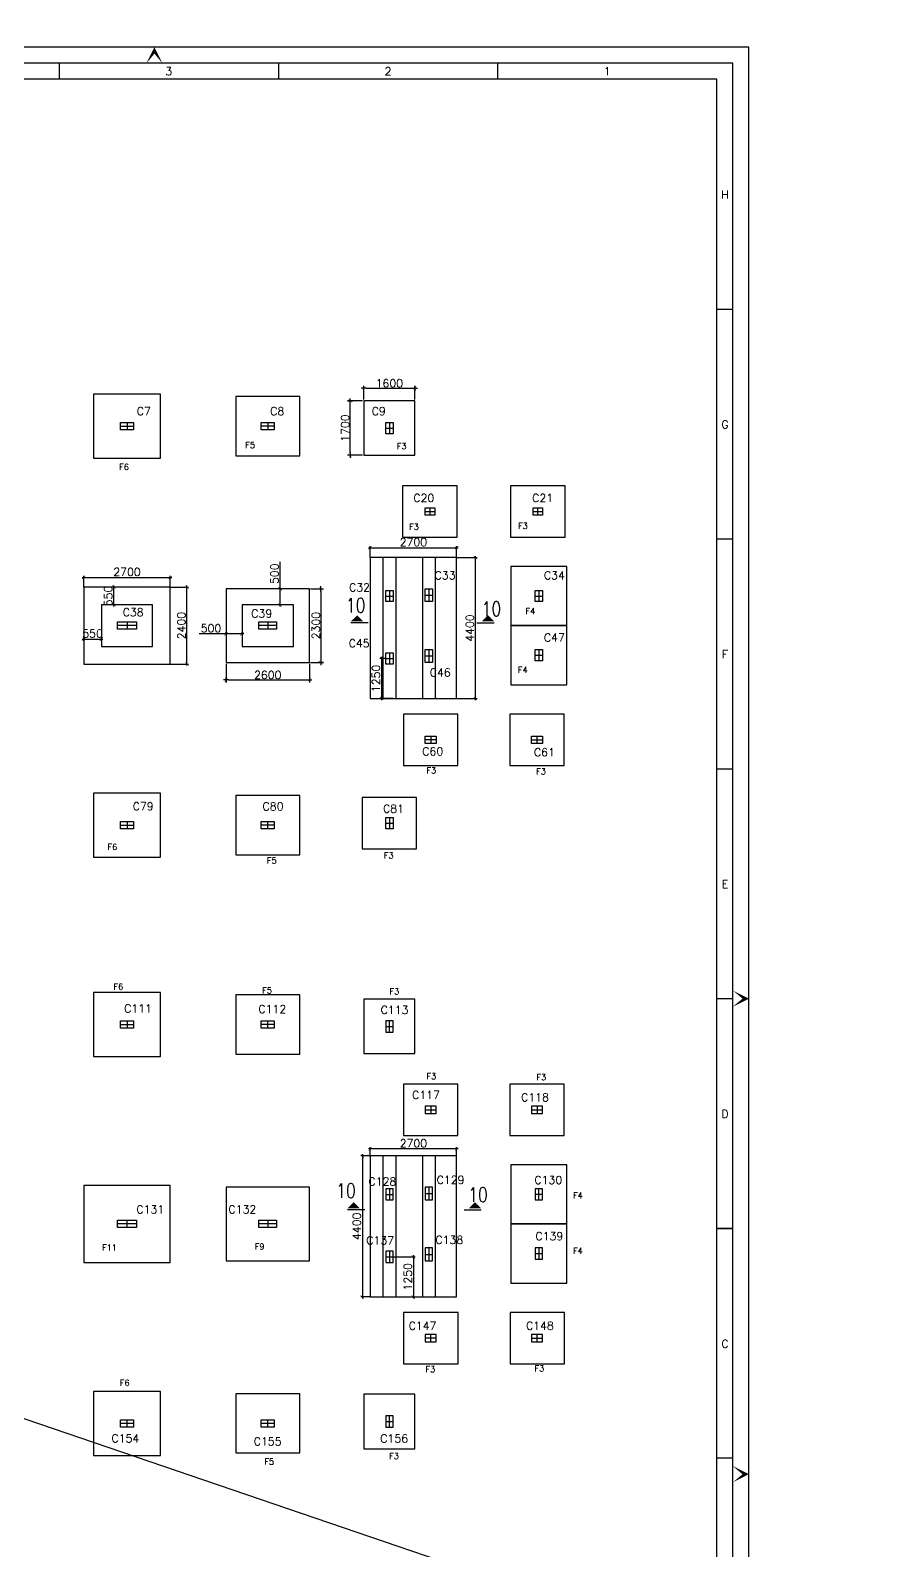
# Model space of a CAD drawing. Extents: x -135417 to 231627, y -456934 to -124458.
# Drawn here: x 63851 to 89954, y -383897 to -336409 of the extents above; entities that cross this region are included whole.
import ezdxf
from ezdxf.enums import TextEntityAlignment as Align

# ---------------------------------------------------------------- set-up
doc = ezdxf.new("R2010")
doc.units = 0
doc.header["$LTSCALE"] = 1000
doc.header["$MEASUREMENT"] = 0
doc.layers.get('0').update_dxf_attribs({"linetype": 'CONTINUOUS'})
doc.layers.get('DEFPOINTS').update_dxf_attribs({"linetype": 'CONTINUOUS'})
for name, color, linetype in [('BEAM', 4, 'CONTINUOUS'), ('COLU-1', 3, 'CONTINUOUS'), ('CON', 2, 'CONTINUOUS'), ('DIM', 9, 'CONTINUOUS'), ('ECPL', 5, 'CONTINUOUS'), ('FOOT', 4, 'CONTINUOUS'), ('PNA', 5, 'CONTINUOUS'), ('SECT', 6, 'CONTINUOUS'), ('TXT1', 2, 'CONTINUOUS')]:
    doc.layers.add(name, color=color, linetype=linetype)
doc.styles.add('ROMAND', font='romand.shx')
doc.styles.add('ROMANS', font='r.shx', dxfattribs={"height": 250})
doc.dimstyles.new('INT', dxfattribs={"dimtxt": 200, "dimasz": 80, "dimexe": 80, "dimexo": 40, "dimgap": 30, "dimtad": 1, "dimdec": 0, "dimzin": 0, "dimtxsty": 'ROMANS', "dimblk": 'DIMTICK', "dimblk1": 'DIMTICK', "dimblk2": 'DIMTICK', "dimsah": 1, "dimcen": -0.25, "dimclrd": 7, "dimclre": 7, "dimclrt": 4, "dimazin": 3, "dimtfac": 1, "dimtdec": 0, "dimtix": 1, "dimtofl": 0, "dimtmove": 0, "dimatfit": 3, "dimtolj": 1, "dimtzin": 0})
doc.dimstyles.new('NEW', dxfattribs={"dimtxt": 250, "dimasz": 100, "dimexe": 50, "dimexo": 0.03, "dimgap": 50, "dimtad": 1, "dimdec": 0, "dimrnd": 1e-05, "dimzin": 0, "dimtxsty": 'ROMANS', "dimblk": 'ARCHTICK', "dimblk1": 'ARCHTICK', "dimblk2": 'ARCHTICK', "dimsah": 1, "dimcen": 0, "dimdle": 50, "dimclrd": 7, "dimclre": 7, "dimclrt": 4, "dimazin": 3, "dimtfac": 1, "dimtdec": 0, "dimtofl": 0, "dimtmove": 0, "dimatfit": 3, "dimtolj": 1, "dimtzin": 0})

# ---------------------------------------------------------------- blocks, each defined once
blk = doc.blocks.new('FOLDER')
at = {"layer": 'PNA'}
for points in [[(-1250, 2500), (0, 0), (0, 1000)], [(1250, 2500), (0, 0), (0, 1000)]]:
    blk.add_solid(points, dxfattribs=at)
blk = doc.blocks.new('AMHSNA1')
at = {"flags": 128}
blk.add_lwpolyline([(-1016.57, 212.91), (-175.1, 212.91), (-175.1, 807.25), (-1016.57, 807.25)], close=True, dxfattribs=at)
at = {"layer": 'ECPL'}
for p, q in [((-390.47, 802.25), (-390.47, 797.25)), ((-322.01, 802.25), (-322.01, 797.25)), ((-253.56, 802.25), (-253.56, 797.25)), ((-185.1, 725.45), (-180.1, 725.45)), ((-185.1, 653.66), (-180.1, 653.66)), ((-185.1, 581.87), (-180.1, 581.87)), ((-185.1, 510.08), (-180.1, 510.08)), ((-185.1, 438.29), (-180.1, 438.29)), ((-180.1, 438.29), (-185.1, 438.29)), ((-180.1, 366.5), (-185.1, 366.5))]:
    blk.add_line(p, q, dxfattribs=at)
at = {"layer": 'ECPL', "color": 1}
for points in [[(-1011.57, 217.92), (-180.1, 217.92), (-180.1, 802.25), (-1011.57, 802.25)], [(-1006.57, 222.92), (-185.1, 222.92), (-185.1, 797.25), (-1006.57, 797.25)]]:
    blk.add_lwpolyline(points, close=True, dxfattribs=at)
at = {"layer": 'ECPL', "yscale": 0.002001131732215182, "zscale": 0.002001131732215182}
for p, xscale, rotation in [((-360.7, 807.25), -0.002001131732215182, 180), ((-175.1, 510.08), 0.002001131732215182, 90), ((-175.1, 361.5), -0.002001131732215182, 90)]:
    blk.add_blockref('FOLDER', p, dxfattribs=dict(at, xscale=xscale, rotation=rotation))
at = {"layer": 'ECPL', "style": 'ROMANS'}
for s, p in [('3', (-356.25, 799.75)), ('2', (-287.79, 799.75)), ('1', (-219.34, 799.75)), ('H', (-182.6, 761.22)), ('G', (-182.6, 689.43)), ('F', (-182.6, 617.64)), ('E', (-182.6, 545.85)), ('D', (-182.6, 474.06)), ('C', (-182.6, 402.27))]:
    blk.add_text(s, height=2.5, dxfattribs=at).set_placement(p, align=Align.MIDDLE)
blk = doc.blocks.new('DIMTICK')
for p, q in [((-1, 0), (1, 0)), ((0, 1), (0, -1))]:
    blk.add_line(p, q)
at = {"color": 2, "const_width": 0.1}
blk.add_lwpolyline([(0.71, 0.71), (-0.71, -0.71)], dxfattribs=at)
blk = doc.blocks.new('*D196')
at = {"color": 7, "linetype": 'BYBLOCK'}
for p, q in [((72599, -353853), (72999, -353853)), ((72919, -353933), (72919, -356073)), ((72599, -356153), (72999, -356153))]:
    blk.add_line(p, q, dxfattribs=at)
at = {"layer": 'DEFPOINTS', "color": 0, "linetype": 'BYBLOCK'}
for p in [(72559, -353853), (72559, -356153), (72919, -356153)]:
    blk.add_point(p, dxfattribs=at)
at = {"color": 7, "linetype": 'BYBLOCK', "xscale": 80, "yscale": 80, "zscale": 80}
for p, rotation in [((72919, -353853), 90), ((72919, -356153), 270)]:
    blk.add_blockref('DIMTICK', p, dxfattribs=dict(at, rotation=rotation))
at = {"color": 4, "linetype": 'BYBLOCK', "insert": (72764, -355003), "char_height": 250, "attachment_point": 5, "rotation": 90, "style": 'ROMANS'}
blk.add_mtext('\\A1;2300', dxfattribs=at)
blk = doc.blocks.new('*D193')
at = {"color": 7, "linetype": 'BYBLOCK'}
for p, q in [((69959, -356193), (69959, -356780)), ((72559, -356193), (72559, -356780)), ((70039, -356700), (72479, -356700))]:
    blk.add_line(p, q, dxfattribs=at)
at = {"layer": 'DEFPOINTS', "color": 0, "linetype": 'BYBLOCK'}
for p in [(69959, -356153), (72559, -356153), (72559, -356700)]:
    blk.add_point(p, dxfattribs=at)
at = {"color": 7, "linetype": 'BYBLOCK', "xscale": 80, "yscale": 80, "zscale": 80, "rotation": 180}
blk.add_blockref('DIMTICK', (69959, -356700), dxfattribs=at)
at = {"color": 7, "linetype": 'BYBLOCK', "xscale": 80, "yscale": 80, "zscale": 80}
blk.add_blockref('DIMTICK', (72559, -356700), dxfattribs=at)
at = {"color": 4, "linetype": 'BYBLOCK', "insert": (71259, -356545), "char_height": 250, "attachment_point": 5, "style": 'ROMANS'}
blk.add_mtext('\\A1;2600', dxfattribs=at)
blk = doc.blocks.new('*D200')
at = {"color": 7, "linetype": 'BYBLOCK'}
for p, q in [((74256, -347943), (74256, -347509)), ((74336, -347589), (75776, -347589)), ((75856, -347943), (75856, -347509))]:
    blk.add_line(p, q, dxfattribs=at)
at = {"layer": 'DEFPOINTS', "color": 0, "linetype": 'BYBLOCK'}
for p in [(75856, -347589), (74256, -347983), (75856, -347983)]:
    blk.add_point(p, dxfattribs=at)
at = {"color": 7, "linetype": 'BYBLOCK', "xscale": 80, "yscale": 80, "zscale": 80, "rotation": 180}
blk.add_blockref('DIMTICK', (74256, -347589), dxfattribs=at)
at = {"color": 7, "linetype": 'BYBLOCK', "xscale": 80, "yscale": 80, "zscale": 80}
blk.add_blockref('DIMTICK', (75856, -347589), dxfattribs=at)
at = {"color": 4, "linetype": 'BYBLOCK', "insert": (75056, -347434), "char_height": 250, "attachment_point": 5, "style": 'ROMANS'}
blk.add_mtext('\\A1;1600', dxfattribs=at)
blk = doc.blocks.new('*D201')
at = {"color": 7, "linetype": 'BYBLOCK'}
for p, q in [((74216, -347983), (73751, -347983)), ((73831, -349603), (73831, -348063)), ((74216, -349683), (73751, -349683))]:
    blk.add_line(p, q, dxfattribs=at)
at = {"layer": 'DEFPOINTS', "color": 0, "linetype": 'BYBLOCK'}
for p in [(73831, -347983), (74256, -347983), (74256, -349683)]:
    blk.add_point(p, dxfattribs=at)
at = {"color": 7, "linetype": 'BYBLOCK', "xscale": 80, "yscale": 80, "zscale": 80}
for p, rotation in [((73831, -347983), 90), ((73831, -349683), 270)]:
    blk.add_blockref('DIMTICK', p, dxfattribs=dict(at, rotation=rotation))
at = {"color": 4, "linetype": 'BYBLOCK', "insert": (73676, -348833), "char_height": 250, "attachment_point": 5, "rotation": 90, "style": 'ROMANS'}
blk.add_mtext('\\A1;1700', dxfattribs=at)
blk = doc.blocks.new('_ARCHTICK')
at = {"color": 0, "linetype": 'BYBLOCK', "const_width": 0.15}
blk.add_lwpolyline([(-0.5, -0.5), (0.5, 0.5)], dxfattribs=at)
blk = doc.blocks.new('*D112')
at = {"color": 7, "linetype": 'BYBLOCK'}
for p, q in [((74456, -371568), (74165, -371568)), ((74215, -371518), (74215, -376018)), ((74456, -375968), (74165, -375968))]:
    blk.add_line(p, q, dxfattribs=at)
at = {"layer": 'DEFPOINTS', "color": 0, "linetype": 'BYBLOCK'}
for p in [(74456, -371568), (74215, -375968), (74456, -375968)]:
    blk.add_point(p, dxfattribs=at)
at = {"color": 7, "linetype": 'BYBLOCK', "xscale": 100, "yscale": 100, "zscale": 100}
for p, rotation in [((74215, -371568), 90), ((74215, -375968), 270)]:
    blk.add_blockref('_ARCHTICK', p, dxfattribs=dict(at, rotation=rotation))
at = {"color": 4, "linetype": 'BYBLOCK', "insert": (74040, -373768), "char_height": 250, "attachment_point": 5, "rotation": 90, "style": 'ROMANS'}
blk.add_mtext('\\A1;4400', dxfattribs=at)
blk = doc.blocks.new('*D111')
at = {"color": 7, "linetype": 'BYBLOCK'}
for p, q in [((77206, -371349), (74406, -371349)), ((74456, -371568), (74456, -371299)), ((77156, -371568), (77156, -371299))]:
    blk.add_line(p, q, dxfattribs=at)
at = {"layer": 'DEFPOINTS', "color": 0, "linetype": 'BYBLOCK'}
for p in [(74456, -371349), (74456, -371568), (77156, -371568)]:
    blk.add_point(p, dxfattribs=at)
at = {"color": 7, "linetype": 'BYBLOCK', "xscale": 100, "yscale": 100, "zscale": 100, "rotation": 180}
blk.add_blockref('_ARCHTICK', (74456, -371349), dxfattribs=at)
at = {"color": 7, "linetype": 'BYBLOCK', "xscale": 100, "yscale": 100, "zscale": 100}
blk.add_blockref('_ARCHTICK', (77156, -371349), dxfattribs=at)
at = {"color": 4, "linetype": 'BYBLOCK', "insert": (75806, -371174), "char_height": 250, "attachment_point": 5, "style": 'ROMANS'}
blk.add_mtext('\\A1;2700', dxfattribs=at)
blk = doc.blocks.new('*D110')
at = {"color": 7, "linetype": 'BYBLOCK'}
for p, q in [((75807, -374668), (75807, -376018)), ((75171, -374718), (75857, -374718)), ((75171, -375968), (75857, -375968))]:
    blk.add_line(p, q, dxfattribs=at)
at = {"layer": 'DEFPOINTS', "color": 0, "linetype": 'BYBLOCK'}
for p in [(75171, -374718), (75171, -375968), (75807, -375968)]:
    blk.add_point(p, dxfattribs=at)
at = {"color": 7, "linetype": 'BYBLOCK', "xscale": 100, "yscale": 100, "zscale": 100}
for p, rotation in [((75807, -374718), 90), ((75807, -375968), 270)]:
    blk.add_blockref('_ARCHTICK', p, dxfattribs=dict(at, rotation=rotation))
at = {"color": 4, "linetype": 'BYBLOCK', "insert": (75632, -375343), "char_height": 250, "attachment_point": 5, "rotation": 90, "style": 'ROMANS'}
blk.add_mtext('\\A1;1250', dxfattribs=at)
blk = doc.blocks.new('*D198')
at = {"color": 7, "linetype": 'BYBLOCK'}
for p, q in [((74941, -356028), (74764, -356028)), ((74814, -355978), (74814, -357328)), ((75171, -357278), (74764, -357278))]:
    blk.add_line(p, q, dxfattribs=at)
at = {"layer": 'DEFPOINTS', "color": 0, "linetype": 'BYBLOCK'}
for p in [(74941, -356028), (74814, -357278), (75171, -357278)]:
    blk.add_point(p, dxfattribs=at)
at = {"color": 7, "linetype": 'BYBLOCK', "xscale": 100, "yscale": 100, "zscale": 100}
for p, rotation in [((74814, -356028), 90), ((74814, -357278), 270)]:
    blk.add_blockref('_ARCHTICK', p, dxfattribs=dict(at, rotation=rotation))
at = {"color": 4, "linetype": 'BYBLOCK', "insert": (74639, -356653), "char_height": 250, "attachment_point": 5, "rotation": 90, "style": 'ROMANS'}
blk.add_mtext('\\A1;1250', dxfattribs=at)
blk = doc.blocks.new('*D197')
at = {"color": 7, "linetype": 'BYBLOCK'}
for p, q in [((74406, -352569), (77206, -352569)), ((74456, -352878), (74456, -352519)), ((77156, -352878), (77156, -352519))]:
    blk.add_line(p, q, dxfattribs=at)
at = {"layer": 'DEFPOINTS', "color": 0, "linetype": 'BYBLOCK'}
for p in [(77156, -352569), (74456, -352878), (77156, -352878)]:
    blk.add_point(p, dxfattribs=at)
at = {"color": 7, "linetype": 'BYBLOCK', "xscale": 100, "yscale": 100, "zscale": 100, "rotation": 180}
blk.add_blockref('_ARCHTICK', (74456, -352569), dxfattribs=at)
at = {"color": 7, "linetype": 'BYBLOCK', "xscale": 100, "yscale": 100, "zscale": 100}
blk.add_blockref('_ARCHTICK', (77156, -352569), dxfattribs=at)
at = {"color": 4, "linetype": 'BYBLOCK', "insert": (75806, -352394), "char_height": 250, "attachment_point": 5, "style": 'ROMANS'}
blk.add_mtext('\\A1;2700', dxfattribs=at)
blk = doc.blocks.new('*D199')
at = {"color": 7, "linetype": 'BYBLOCK'}
for p, q in [((77743, -357328), (77743, -352828)), ((77156, -352878), (77793, -352878)), ((77156, -357278), (77793, -357278))]:
    blk.add_line(p, q, dxfattribs=at)
at = {"layer": 'DEFPOINTS', "color": 0, "linetype": 'BYBLOCK'}
for p in [(77156, -352878), (77743, -352878), (77156, -357278)]:
    blk.add_point(p, dxfattribs=at)
at = {"color": 7, "linetype": 'BYBLOCK', "xscale": 100, "yscale": 100, "zscale": 100}
for p, rotation in [((77743, -352878), 90), ((77743, -357278), 270)]:
    blk.add_blockref('_ARCHTICK', p, dxfattribs=dict(at, rotation=rotation))
at = {"color": 4, "linetype": 'BYBLOCK', "insert": (77568, -355078), "char_height": 250, "attachment_point": 5, "rotation": 90, "style": 'ROMANS'}
blk.add_mtext('\\A1;4400', dxfattribs=at)
blk = doc.blocks.new('*D195')
at = {"color": 7, "linetype": 'BYBLOCK'}
for p, q in [((71647, -353853), (71647, -353010)), ((71697, -353853), (71597, -353853)), ((71647, -354403), (71647, -353853)), ((71697, -354353), (71597, -354353))]:
    blk.add_line(p, q, dxfattribs=at)
at = {"layer": 'DEFPOINTS', "color": 0, "linetype": 'BYBLOCK'}
for p in [(71697, -353853), (71647, -354353), (71697, -354353)]:
    blk.add_point(p, dxfattribs=at)
at = {"color": 7, "linetype": 'BYBLOCK', "xscale": 100, "yscale": 100, "zscale": 100}
for p, rotation in [((71647, -353853), 90), ((71647, -354353), 270)]:
    blk.add_blockref('_ARCHTICK', p, dxfattribs=dict(at, rotation=rotation))
at = {"color": 4, "linetype": 'BYBLOCK', "insert": (71472, -353382), "char_height": 250, "attachment_point": 5, "rotation": 90, "style": 'ROMANS'}
blk.add_mtext('\\A1;500', dxfattribs=at)
blk = doc.blocks.new('*D192')
at = {"color": 7, "linetype": 'BYBLOCK'}
for p, q in [((69959, -355262), (69116, -355262)), ((69959, -355262), (69959, -355212)), ((70509, -355262), (69959, -355262)), ((70459, -355262), (70459, -355212))]:
    blk.add_line(p, q, dxfattribs=at)
at = {"layer": 'DEFPOINTS', "color": 0, "linetype": 'BYBLOCK'}
for p in [(69959, -355262), (69959, -355262), (70459, -355262)]:
    blk.add_point(p, dxfattribs=at)
at = {"color": 7, "linetype": 'BYBLOCK', "xscale": 100, "yscale": 100, "zscale": 100, "rotation": 180}
blk.add_blockref('_ARCHTICK', (69959, -355262), dxfattribs=at)
at = {"color": 7, "linetype": 'BYBLOCK', "xscale": 100, "yscale": 100, "zscale": 100}
blk.add_blockref('_ARCHTICK', (70459, -355262), dxfattribs=at)
at = {"color": 4, "linetype": 'BYBLOCK', "insert": (69487, -355087), "char_height": 250, "attachment_point": 5, "style": 'ROMANS'}
blk.add_mtext('\\A1;500', dxfattribs=at)
blk = doc.blocks.new('*D183')
at = {"color": 7, "linetype": 'BYBLOCK'}
for p, q in [((66457, -354403), (66457, -353753)), ((66457, -353803), (66407, -353803)), ((66457, -354353), (66407, -354353))]:
    blk.add_line(p, q, dxfattribs=at)
at = {"layer": 'DEFPOINTS', "color": 0, "linetype": 'BYBLOCK'}
for p in [(66457, -353803), (66457, -353803), (66457, -354353)]:
    blk.add_point(p, dxfattribs=at)
at = {"color": 7, "linetype": 'BYBLOCK', "xscale": 100, "yscale": 100, "zscale": 100}
for p, rotation in [((66457, -353803), 90), ((66457, -354353), 270)]:
    blk.add_blockref('_ARCHTICK', p, dxfattribs=dict(at, rotation=rotation))
at = {"color": 4, "linetype": 'BYBLOCK', "insert": (66282, -354078), "char_height": 250, "attachment_point": 5, "rotation": 90, "style": 'ROMANS'}
blk.add_mtext('\\A1;550', dxfattribs=at)
blk = doc.blocks.new('*D182')
at = {"color": 7, "linetype": 'BYBLOCK'}
for p, q in [((65466, -355427), (66116, -355427)), ((65516, -355477), (65516, -355377)), ((66066, -355477), (66066, -355377))]:
    blk.add_line(p, q, dxfattribs=at)
at = {"layer": 'DEFPOINTS', "color": 0, "linetype": 'BYBLOCK'}
for p in [(65516, -355477), (66066, -355427), (66066, -355477)]:
    blk.add_point(p, dxfattribs=at)
at = {"color": 7, "linetype": 'BYBLOCK', "xscale": 100, "yscale": 100, "zscale": 100, "rotation": 180}
blk.add_blockref('_ARCHTICK', (65516, -355427), dxfattribs=at)
at = {"color": 7, "linetype": 'BYBLOCK', "xscale": 100, "yscale": 100, "zscale": 100}
blk.add_blockref('_ARCHTICK', (66066, -355427), dxfattribs=at)
at = {"color": 4, "linetype": 'BYBLOCK', "insert": (65791, -355252), "char_height": 250, "attachment_point": 5, "style": 'ROMANS'}
blk.add_mtext('\\A1;550', dxfattribs=at)
blk = doc.blocks.new('*D174')
at = {"color": 7, "linetype": 'BYBLOCK'}
for p, q in [((65466, -353502), (68266, -353502)), ((65516, -353803), (65516, -353452)), ((68216, -353803), (68216, -353452))]:
    blk.add_line(p, q, dxfattribs=at)
at = {"layer": 'DEFPOINTS', "color": 0, "linetype": 'BYBLOCK'}
for p in [(68216, -353502), (65516, -353803), (68216, -353803)]:
    blk.add_point(p, dxfattribs=at)
at = {"color": 7, "linetype": 'BYBLOCK', "xscale": 100, "yscale": 100, "zscale": 100, "rotation": 180}
blk.add_blockref('_ARCHTICK', (65516, -353502), dxfattribs=at)
at = {"color": 7, "linetype": 'BYBLOCK', "xscale": 100, "yscale": 100, "zscale": 100}
blk.add_blockref('_ARCHTICK', (68216, -353502), dxfattribs=at)
at = {"color": 4, "linetype": 'BYBLOCK', "insert": (66866, -353327), "char_height": 250, "attachment_point": 5, "style": 'ROMANS'}
blk.add_mtext('\\A1;2700', dxfattribs=at)
blk = doc.blocks.new('*D194')
at = {"color": 7, "linetype": 'BYBLOCK'}
for p, q in [((68738, -356253), (68738, -353753)), ((68216, -353803), (68788, -353803)), ((68216, -356203), (68788, -356203))]:
    blk.add_line(p, q, dxfattribs=at)
at = {"layer": 'DEFPOINTS', "color": 0, "linetype": 'BYBLOCK'}
for p in [(68216, -353803), (68738, -353803), (68216, -356203)]:
    blk.add_point(p, dxfattribs=at)
at = {"color": 7, "linetype": 'BYBLOCK', "xscale": 100, "yscale": 100, "zscale": 100}
for p, rotation in [((68738, -353803), 90), ((68738, -356203), 270)]:
    blk.add_blockref('_ARCHTICK', p, dxfattribs=dict(at, rotation=rotation))
at = {"color": 4, "linetype": 'BYBLOCK', "insert": (68563, -355003), "char_height": 250, "attachment_point": 5, "rotation": 90, "style": 'ROMANS'}
blk.add_mtext('\\A1;2400', dxfattribs=at)

msp = doc.modelspace()

# ---------------------------------------------------------------- linework, layer by layer
msp.add_line((-135417.0874, -311875.0444), (231626.7135, -437071.8053))
at = {"layer": 'BEAM'}
for p, q in [((74456.385, -355828.1475), (74456.385, -357278.1475)), ((74456.385, -357278.1475), (75171.385, -357278.1475)), ((74941.385, -357278.1475), (75171.385, -357278.1475))]:
    msp.add_line(p, q, dxfattribs=at)
at = {"layer": 'COLU-1'}
for p, q in [((76471.385, -351438.1475), (76471.385, -351438.1475)), ((74941.385, -356028.1475), (75171.385, -356028.1475))]:
    msp.add_line(p, q, dxfattribs=at)
for points in [[(66666.385, -348888.1475), (66666.385, -348658.1475), (67066.385, -348658.1475), (67066.385, -348888.1475), (66666.385, -348888.1475)], [(71058.885, -348888.1475), (71058.885, -348658.1475), (71458.885, -348658.1475), (71458.885, -348888.1475), (71058.885, -348888.1475)], [(74941.385, -348658.1475), (75171.385, -348658.1475), (75171.385, -349008.1475), (74941.385, -349008.1475), (74941.385, -348658.1475)], [(76471.385, -351323.1475), (76471.385, -351553.1475), (76171.385, -351553.1475), (76171.385, -351323.1475), (76471.385, -351323.1475)], [(79841.385, -351323.1475), (79841.385, -351553.1475), (79541.385, -351553.1475), (79541.385, -351323.1475), (79841.385, -351323.1475)], [(74941.385, -353903.1475), (75171.385, -353903.1475), (75171.385, -354253.1475), (74941.385, -354253.1475), (74941.385, -353903.1475)], [(76171.385, -353853.1475), (76401.385, -353853.1475), (76401.385, -354253.1475), (76171.385, -354253.1475), (76171.385, -353853.1475)], [(79611.385, -353903.1475), (79841.385, -353903.1475), (79841.385, -354253.1475), (79611.385, -354253.1475), (79611.385, -353903.1475)], [(66566.385, -355118.1475), (66566.385, -354888.1475), (67166.385, -354888.1475), (67166.385, -355118.1475), (66566.385, -355118.1475)], [(70983.885, -355118.1475), (70983.885, -354888.1475), (71533.885, -354888.1475), (71533.885, -355118.1475), (70983.885, -355118.1475)], [(74941.385, -355853.1475), (75171.385, -355853.1475), (75171.385, -356203.1475), (74941.385, -356203.1475), (74941.385, -355853.1475)], [(76171.385, -355753.1475), (76401.385, -355753.1475), (76401.385, -356153.1475), (76171.385, -356153.1475), (76171.385, -355753.1475)], [(79611.385, -355753.1475), (79841.385, -355753.1475), (79841.385, -356103.1475), (79611.385, -356103.1475), (79611.385, -355753.1475)], [(76521.385, -358453.1475), (76521.385, -358683.1475), (76171.385, -358683.1475), (76171.385, -358453.1475), (76521.385, -358453.1475)], [(79841.385, -358453.1475), (79841.385, -358683.1475), (79491.385, -358683.1475), (79491.385, -358453.1475), (79841.385, -358453.1475)], [(66666.385, -361348.1475), (66666.385, -361118.1475), (67066.385, -361118.1475), (67066.385, -361348.1475), (66666.385, -361348.1475)], [(71058.885, -361348.1475), (71058.885, -361118.1475), (71458.885, -361118.1475), (71458.885, -361348.1475), (71058.885, -361348.1475)], [(74941.385, -360998.1475), (75171.385, -360998.1475), (75171.385, -361348.1475), (74941.385, -361348.1475), (74941.385, -360998.1475)], [(66666.385, -367578.1475), (66666.385, -367348.1475), (67066.385, -367348.1475), (67066.385, -367578.1475), (66666.385, -367578.1475)], [(71058.885, -367578.1475), (71058.885, -367348.1475), (71458.885, -367348.1475), (71458.885, -367578.1475), (71058.885, -367578.1475)], [(74941.385, -367698.1475), (75171.385, -367698.1475), (75171.385, -367348.1475), (74941.385, -367348.1475), (74941.385, -367698.1475)], [(76521.385, -370243.1475), (76521.385, -370013.1475), (76171.385, -370013.1475), (76171.385, -370243.1475), (76521.385, -370243.1475)], [(79841.385, -370243.1475), (79841.385, -370013.1475), (79491.385, -370013.1475), (79491.385, -370243.1475), (79841.385, -370243.1475)], [(74941.385, -372943.1475), (75171.385, -372943.1475), (75171.385, -372593.1475), (74941.385, -372593.1475), (74941.385, -372943.1475)], [(76171.385, -372943.1475), (76401.385, -372943.1475), (76401.385, -372543.1475), (76171.385, -372543.1475), (76171.385, -372943.1475)], [(79611.385, -372943.1475), (79841.385, -372943.1475), (79841.385, -372593.1475), (79611.385, -372593.1475), (79611.385, -372943.1475)], [(66566.385, -373808.1475), (66566.385, -373578.1475), (67166.385, -373578.1475), (67166.385, -373808.1475), (66566.385, -373808.1475)], [(70983.885, -373808.1475), (70983.885, -373578.1475), (71533.885, -373578.1475), (71533.885, -373808.1475), (70983.885, -373808.1475)], [(74941.385, -374893.1475), (75171.385, -374893.1475), (75171.385, -374543.1475), (74941.385, -374543.1475), (74941.385, -374893.1475)], [(76171.385, -374843.1475), (76401.385, -374843.1475), (76401.385, -374443.1475), (76171.385, -374443.1475), (76171.385, -374843.1475)], [(79611.385, -374793.1475), (79841.385, -374793.1475), (79841.385, -374443.1475), (79611.385, -374443.1475), (79611.385, -374793.1475)], [(76521.385, -377373.1475), (76521.385, -377143.1475), (76171.385, -377143.1475), (76171.385, -377373.1475), (76521.385, -377373.1475)], [(79841.385, -377373.1475), (79841.385, -377143.1475), (79491.385, -377143.1475), (79491.385, -377373.1475), (79841.385, -377373.1475)], [(66666.385, -380038.1475), (66666.385, -379808.1475), (67066.385, -379808.1475), (67066.385, -380038.1475), (66666.385, -380038.1475)], [(71058.885, -380038.1475), (71058.885, -379808.1475), (71458.885, -379808.1475), (71458.885, -380038.1475), (71058.885, -380038.1475)], [(74941.385, -380038.1475), (75171.385, -380038.1475), (75171.385, -379688.1475), (74941.385, -379688.1475), (74941.385, -380038.1475)]]:
    msp.add_lwpolyline(points, dxfattribs=at)
at = {"layer": 'ECPL'}
for p, q in [((66666.385, -348773.1475), (67066.385, -348773.1475)), ((66866.385, -348658.1475), (66866.385, -348888.1475)), ((71458.885, -348773.1475), (71058.885, -348773.1475)), ((71258.885, -348658.1475), (71258.885, -348888.1475)), ((74941.385, -348833.1475), (75171.385, -348833.1475)), ((75056.385, -348658.1475), (75056.385, -349008.1475)), ((76321.385, -351323.1475), (76321.385, -351553.1475)), ((79691.385, -351553.1475), (79691.385, -351323.1475)), ((76171.385, -351438.1475), (76471.385, -351438.1475)), ((79541.385, -351438.1475), (79841.385, -351438.1475)), ((74941.385, -354078.1475), (75171.385, -354078.1475)), ((75056.385, -353903.1475), (75056.385, -354253.1475)), ((76171.385, -354053.1475), (76401.385, -354053.1475)), ((76286.385, -353853.1475), (76286.385, -354253.1475)), ((79611.385, -354078.1475), (79841.385, -354078.1475)), ((79726.385, -353903.1475), (79726.385, -354253.1475)), ((67166.385, -355003.1475), (66566.385, -355003.1475)), ((66866.385, -354888.1475), (66866.385, -355118.1475)), ((71533.885, -355003.1475), (70983.885, -355003.1475)), ((71258.885, -354888.1475), (71258.885, -355118.1475)), ((75056.385, -355853.1475), (75056.385, -356203.1475)), ((76401.385, -355953.1475), (76171.385, -355953.1475)), ((76286.385, -355753.1475), (76286.385, -356153.1475)), ((79611.385, -355928.1475), (79841.385, -355928.1475)), ((79726.385, -355753.1475), (79726.385, -356103.1475)), ((76346.385, -358453.1475), (76346.385, -358683.1475)), ((79662.9277, -358453.1475), (79662.9277, -358683.1475)), ((76521.385, -358568.1475), (76171.385, -358568.1475)), ((79491.385, -358568.1475), (79841.385, -358568.1475)), ((66666.385, -361233.1475), (67066.385, -361233.1475)), ((66866.385, -361118.1475), (66866.385, -361348.1475)), ((71458.885, -361233.1475), (71058.885, -361233.1475)), ((71258.885, -361348.1475), (71258.885, -361118.1475)), ((74941.385, -361173.1475), (75171.385, -361173.1475)), ((75056.385, -360998.1475), (75056.385, -361348.1475)), ((66666.385, -367463.1475), (67066.385, -367463.1475)), ((66866.385, -367348.1475), (66866.385, -367578.1475)), ((71458.885, -367463.1475), (71058.885, -367463.1475)), ((71258.885, -367578.1475), (71258.885, -367348.1475)), ((74941.385, -367523.1475), (75171.385, -367523.1475)), ((75056.385, -367698.1475), (75056.385, -367348.1475)), ((76171.385, -370128.1475), (76521.385, -370128.1475)), ((76346.385, -370013.1475), (76346.385, -370243.1475)), ((79491.385, -370128.1475), (79841.385, -370128.1475)), ((79666.385, -370013.1475), (79666.385, -370243.1475)), ((74941.385, -372768.1475), (75171.385, -372768.1475)), ((75056.385, -372593.1475), (75056.385, -372943.1475)), ((76171.385, -372743.1475), (76401.385, -372743.1475)), ((76286.385, -372543.1475), (76286.385, -372943.1475)), ((79841.385, -372768.1475), (79611.385, -372768.1475)), ((79726.385, -372943.1475), (79726.385, -372593.1475)), ((67166.385, -373693.1475), (66566.385, -373693.1475)), ((66866.385, -373808.1475), (66866.385, -373578.1475)), ((71533.885, -373693.1475), (70983.885, -373693.1475)), ((71258.885, -373578.1475), (71258.885, -373808.1475)), ((75056.385, -374543.1475), (75056.385, -374893.1475)), ((76171.385, -374643.1475), (76401.385, -374643.1475)), ((76286.385, -374443.1475), (76286.385, -374843.1475)), ((79611.385, -374618.1475), (79841.385, -374618.1475)), ((79726.385, -374443.1475), (79726.385, -374793.1475)), ((74941.385, -374718.1475), (75171.385, -374718.1475)), ((76521.385, -377258.1475), (76171.385, -377258.1475)), ((76343.8707, -377143.1475), (76343.8707, -377373.1475)), ((79491.385, -377258.1475), (79841.385, -377258.1475)), ((79667.6936, -377373.1475), (79667.6936, -377143.1475)), ((66866.385, -380038.1475), (66866.385, -379808.1475)), ((71258.885, -380038.1475), (71258.885, -379808.1475)), ((74941.385, -379863.1475), (75171.385, -379863.1475)), ((75056.385, -380038.1475), (75056.385, -379688.1475)), ((67066.385, -379923.1475), (66666.385, -379923.1475)), ((71458.885, -379923.1475), (71058.885, -379923.1475))]:
    msp.add_line(p, q, dxfattribs=at)
at = {"layer": 'FOOT'}
for p, q in [((74856.385, -352878.1475), (74856.385, -357278.1475)), ((75256.385, -352878.1475), (75256.385, -357278.1475)), ((76086.385, -352878.1475), (76086.385, -357278.1475)), ((76486.385, -352878.1475), (76486.385, -357278.1475)), ((74856.385, -371568.1475), (74856.385, -375968.1475)), ((75256.385, -371568.1475), (75256.385, -375968.1475)), ((76086.385, -371568.1475), (76086.385, -375968.1475)), ((76486.385, -371568.1475), (76486.385, -375968.1475))]:
    msp.add_line(p, q, dxfattribs=at)
for points in [[(65816.385, -347773.1475), (65816.385, -349773.1475), (67916.385, -349773.1475), (67916.385, -347773.1475)], [(70258.885, -347848.1475), (70258.885, -349698.1475), (72258.885, -349698.1475), (72258.885, -347848.1475)], [(74256.385, -349683.1475), (75856.385, -349683.1475), (75856.385, -347983.1475), (74256.385, -347983.1475)], [(77171.385, -352238.1475), (77171.385, -350638.1475), (75471.385, -350638.1475), (75471.385, -352238.1475)], [(80541.385, -352238.1475), (80541.385, -350638.1475), (78841.385, -350638.1475), (78841.385, -352238.1475)], [(74456.385, -357278.1475), (77156.385, -357278.1475), (77156.385, -352878.1475), (74456.385, -352878.1475)], [(78851.385, -355003.1475), (80601.385, -355003.1475), (80601.385, -353153.1475), (78851.385, -353153.1475)], [(68216.385, -356203.1475), (68216.385, -353803.1475), (65516.385, -353803.1475), (65516.385, -356203.1475)], [(69958.885, -353853.1475), (69958.885, -356153.1475), (72558.885, -356153.1475), (72558.885, -353853.1475)], [(67666.385, -355653.1475), (67666.385, -354353.1475), (66066.385, -354353.1475), (66066.385, -355653.1475)], [(70458.885, -354353.1475), (70458.885, -355653.1475), (72058.885, -355653.1475), (72058.885, -354353.1475)], [(78851.385, -356853.1475), (80601.385, -356853.1475), (80601.385, -355003.1475), (78851.385, -355003.1475)], [(75496.385, -359368.1475), (77196.385, -359368.1475), (77196.385, -357768.1475), (75496.385, -357768.1475)], [(78812.9277, -359368.1475), (80512.9277, -359368.1475), (80512.9277, -357768.1475), (78812.9277, -357768.1475)], [(65816.385, -360233.1475), (65816.385, -362233.1475), (67916.385, -362233.1475), (67916.385, -360233.1475)], [(70258.885, -360308.1475), (70258.885, -362158.1475), (72258.885, -362158.1475), (72258.885, -360308.1475)], [(75906.385, -361973.1475), (75906.385, -360373.1475), (74206.385, -360373.1475), (74206.385, -361973.1475)], [(65816.385, -366463.1475), (65816.385, -368463.1475), (67916.385, -368463.1475), (67916.385, -366463.1475)], [(70258.885, -366538.1475), (70258.885, -368388.1475), (72258.885, -368388.1475), (72258.885, -366538.1475)], [(74256.385, -368373.1475), (75856.385, -368373.1475), (75856.385, -366673.1475), (74256.385, -366673.1475)], [(75496.385, -370928.1475), (77196.385, -370928.1475), (77196.385, -369328.1475), (75496.385, -369328.1475)], [(78816.385, -370928.1475), (80516.385, -370928.1475), (80516.385, -369328.1475), (78816.385, -369328.1475)], [(74456.385, -375968.1475), (77156.385, -375968.1475), (77156.385, -371568.1475), (74456.385, -371568.1475)], [(78851.385, -373693.1475), (80601.385, -373693.1475), (80601.385, -371843.1475), (78851.385, -371843.1475)], [(68216.385, -374893.1475), (68216.385, -372493.1475), (65516.385, -372493.1475), (65516.385, -374893.1475)], [(69958.885, -372543.1475), (69958.885, -374843.1475), (72558.885, -374843.1475), (72558.885, -372543.1475)], [(78851.385, -375543.1475), (80601.385, -375543.1475), (80601.385, -373693.1475), (78851.385, -373693.1475)], [(75501.9275, -378058.1475), (77201.9275, -378058.1475), (77201.9275, -376458.1475), (75501.9275, -376458.1475)], [(78825.7503, -378058.1475), (80525.7503, -378058.1475), (80525.7503, -376458.1475), (78825.7503, -376458.1475)], [(65816.385, -378923.1475), (65816.385, -380923.1475), (67916.385, -380923.1475), (67916.385, -378923.1475)], [(70258.885, -378998.1475), (70258.885, -380848.1475), (72258.885, -380848.1475), (72258.885, -378998.1475)], [(74256.385, -380713.1475), (75856.385, -380713.1475), (75856.385, -379013.1475), (74256.385, -379013.1475)]]:
    msp.add_lwpolyline(points, close=True, dxfattribs=at)
at = {"layer": 'SECT'}
for p, q in [((74394.774, -354914.1866), (73857.5737, -354914.1866)), ((77787.9474, -354914.1866), (78325.1477, -354914.1866)), ((74288.1872, -373252.3103), (73750.9868, -373252.3103)), ((77386.9435, -373252.3103), (77924.1438, -373252.3103))]:
    msp.add_line(p, q, dxfattribs=at)
for points in [[(74244.9164, -354869.8388), (73857.5737, -354869.8388), (74051.7996, -354676.722)], [(77937.8051, -354869.8388), (78325.1477, -354869.8388), (78130.9218, -354676.722)], [(74138.3295, -373207.9625), (73750.9868, -373207.9625), (73945.2127, -373014.8457)], [(77536.8011, -373207.9625), (77924.1438, -373207.9625), (77729.9179, -373014.8457)]]:
    msp.add_solid(points, dxfattribs=at)

# ---------------------------------------------------------------- block references
at = {"xscale": 100, "yscale": 100, "zscale": 100}
msp.add_blockref('AMHSNA1', (103792.9673, -417661.6697), dxfattribs=at)

# ---------------------------------------------------------------- texts
at = {"layer": 'CON', "style": 'ROMAND'}
for s, height, p in [('C7', 250, (67170.0585, -348428.8972)), ('C8', 250, (71335.5334, -348428.8972)), ('C9', 250, (74505.4308, -348428.8972)), ('F5', 187.5, (70558.2872, -349455.1704)), ('F3', 187.5, (75285.2547, -349492.0191)), ('F6', 187.5, (66623.2673, -350139.4176)), ('C20', 250, (75804.8304, -351140.6365)), ('C21', 250, (79514.6876, -351140.6365)), ('F3', 187.5, (75670.2096, -352009.5856)), ('F3', 187.5, (79071.6266, -351980.7853)), ('C32', 250, (73798.1663, -353934.3981)), ('C33', 250, (76467.6978, -353557.9029)), ('C34', 250, (79881.8817, -353557.9029)), ('C38', 250, (66730.5463, -354710.4321)), ('C39', 250, (70744.2923, -354750.6557)), ('F4', 187.5, (79303.3828, -354641.4875)), ('C45', 250, (73786.8986, -355680.7699)), ('C47', 250, (79881.8817, -355501.9238)), ('C46', 250, (76318.3056, -356592.1954)), ('F4', 187.5, (79070.3351, -356478.3679)), ('C60', 250, (76084.2037, -359057.6186)), ('C61', 250, (79570.2932, -359081.5552)), ('F3', 187.5, (76211.169, -359620.2165)), ('F3', 187.5, (79641.412, -359649.0168)), ('C79', 250, (67045.6409, -360771.7854)), ('C80', 250, (71098.4177, -360775.2377)), ('C81', 250, (74858.0829, -360845.8984)), ('F6', 187.5, (66256.8702, -362009.2933)), ('F5', 187.5, (71234.6718, -362436.5739)), ('F3', 187.5, (74883.8022, -362274.102)), ('F6', 187.5, (66443.4555, -366375.9008)), ('F5', 187.5, (71087.1543, -366490.7583)), ('F3', 187.5, (75061.5182, -366524.8281)), ('C111', 250, (66778.0828, -367087.5231)), ('C112', 250, (70967.3155, -367105.7083)), ('C113', 250, (74783.9927, -367131.1583)), ('F3', 187.5, (76214.5408, -369174.4597)), ('F3', 187.5, (79644.7839, -369203.26)), ('C117', 250, (75765.4309, -369787.1964)), ('C118', 250, (79169.0237, -369863.5471)), ('C128', 250, (74404.4304, -372493.355)), ('C129', 250, (76532.2703, -372443.3119)), ('C130', 250, (79583.2222, -372446.2945)), ('F4', 187.5, (80788.5321, -372893.2555)), ('C131', 250, (67159.642, -373363.6265)), ('C132', 250, (70033.866, -373363.6265)), ('C137', 250, (74336.2428, -374332.161)), ('C138', 250, (76493.2396, -374315.1368)), ('C139', 250, (79616.629, -374199.3682)), ('F11', 187.5, (66085.7199, -374527.0118)), ('F9', 187.5, (70852.1343, -374493.2825)), ('F4', 187.5, (80788.5321, -374626.7796)), ('C147', 250, (75658.7199, -376997.4418)), ('C148', 250, (79321.7826, -376997.4418)), ('F3', 187.5, (76185.4081, -378327.8974)), ('F3', 187.5, (79586.8251, -378299.0971)), ('F6', 187.5, (66643.941, -378749.8117)), ('C154', 250, (66382.9243, -380516.3202)), ('C155', 250, (70823.3271, -380612.8282)), ('C156', 250, (74773.0757, -380520.3741)), ('F5', 187.5, (71152.8946, -381212.1912)), ('F3', 187.5, (75050.9374, -381038.4902))]:
    msp.add_text(s, height=height, dxfattribs=at).set_placement(p)
at = {"layer": 'TXT1', "color": 2, "style": 'ROMAND', "width": 0.8}
for p in [(74005.1309, -354369.9017), (78242.2601, -354478.415), (73703.1393, -372653.0221), (77822.8152, -372780.0616)]:
    msp.add_text('10', height=449.66108, dxfattribs=at).set_placement(p, align=Align.MIDDLE)

# ---------------------------------------------------------------- dimensions: what is measured, and where the dimension line sits
at = {"layer": 'DIM'}
for base, p1, p2, picture, middle in [((77156.385, -352569.0334), (74456.385, -352878.1475), (77156.385, -352878.1475), '*D197', (75806.385, -352394.0334)), ((68216.385, -353502.121), (65516.385, -353803.1475), (68216.385, -353803.1475), '*D174', (66866.385, -353327.121)), ((69958.885, -355261.8031), (70458.885, -355261.8031), (69958.885, -355261.8031), '*D192', (69487.4564, -355086.8031)), ((74456.385, -371348.7671), (77156.385, -371568.1475), (74456.385, -371568.1475), '*D111', (75806.385, -371173.7671))]:
    dim = msp.add_linear_dim(base=base, p1=p1, p2=p2, dimstyle='NEW', dxfattribs=at)
    dim.commit()
    dim.dimension.update_dxf_attribs({"geometry": picture, "text_midpoint": middle})
for base, p1, p2, picture, middle in [((77742.7343, -352878.1475), (77156.385, -357278.1475), (77156.385, -352878.1475), '*D199', (77567.7343, -355078.1475)), ((68738.168, -353803.1175), (68216.385, -356203.1475), (68216.385, -353803.1175), '*D194', (68563.168, -355003.1325)), ((74813.885, -357278.1475), (74941.385, -356028.1475), (75171.385, -357278.1475), '*D198', (74638.885, -356653.1475)), ((74215.4781, -375968.1475), (74456.385, -371568.1475), (74456.385, -375968.1475), '*D112', (74040.4781, -373768.1475)), ((75806.5338, -375968.1475), (75171.385, -374718.1475), (75171.385, -375968.1475), '*D110', (75631.5338, -375343.1475))]:
    dim = msp.add_linear_dim(base=base, p1=p1, p2=p2, angle=90, dimstyle='NEW', dxfattribs=at)
    dim.commit()
    dim.dimension.update_dxf_attribs({"geometry": picture, "text_midpoint": middle})
for base, p1, p2, picture, middle in [((71647.3783, -354353.1475), (71697.3783, -353853.1475), (71697.3783, -354353.1475), '*D195', (71647.3783, -353381.7189)), ((66456.6952, -353803.1475), (66456.6952, -354353.1475), (66456.6952, -353803.1475), '*D183', (66456.6952, -354078.1475))]:
    dim = msp.add_linear_dim(base=base, p1=p1, p2=p2, angle=90, dimstyle='NEW', dxfattribs=at)
    dim.commit()
    dim.dimension.update_dxf_attribs({"geometry": picture, "text_midpoint": middle, "dimtype": 160})
dim = msp.add_linear_dim(base=(66066.385, -355427.2241), p1=(65516.385, -355477.2241), p2=(66066.385, -355477.2241), dimstyle='NEW', dxfattribs=at)
dim.commit()
dim.dimension.update_dxf_attribs({"geometry": '*D182', "text_midpoint": (65791.385, -355427.2241), "dimtype": 160})
at = {"layer": 'FOOT'}
for base, p1, p2, picture, middle in [((75856.385, -347588.9906), (74256.385, -347983.1475), (75856.385, -347983.1475), '*D200', (75056.385, -347433.9906)), ((72558.885, -356700.0467), (69958.885, -356153.1475), (72558.885, -356153.1475), '*D193', (71258.885, -356545.0467))]:
    dim = msp.add_linear_dim(base=base, p1=p1, p2=p2, dimstyle='INT', dxfattribs=at)
    dim.commit()
    dim.dimension.update_dxf_attribs({"geometry": picture, "text_midpoint": middle})
for base, p1, p2, angle, picture, middle in [((73831.3312, -347983.1475), (74256.385, -349683.1475), (74256.385, -347983.1475), 90, '*D201', (73676.3312, -348833.1475)), ((72919.2559, -356153.1475), (72558.885, -353853.1475), (72558.885, -356153.1475), 270, '*D196', (72764.2559, -355003.1475))]:
    dim = msp.add_linear_dim(base=base, p1=p1, p2=p2, angle=angle, dimstyle='INT', dxfattribs=at)
    dim.commit()
    dim.dimension.update_dxf_attribs({"geometry": picture, "text_midpoint": middle})

doc.saveas('drawing.dxf')
